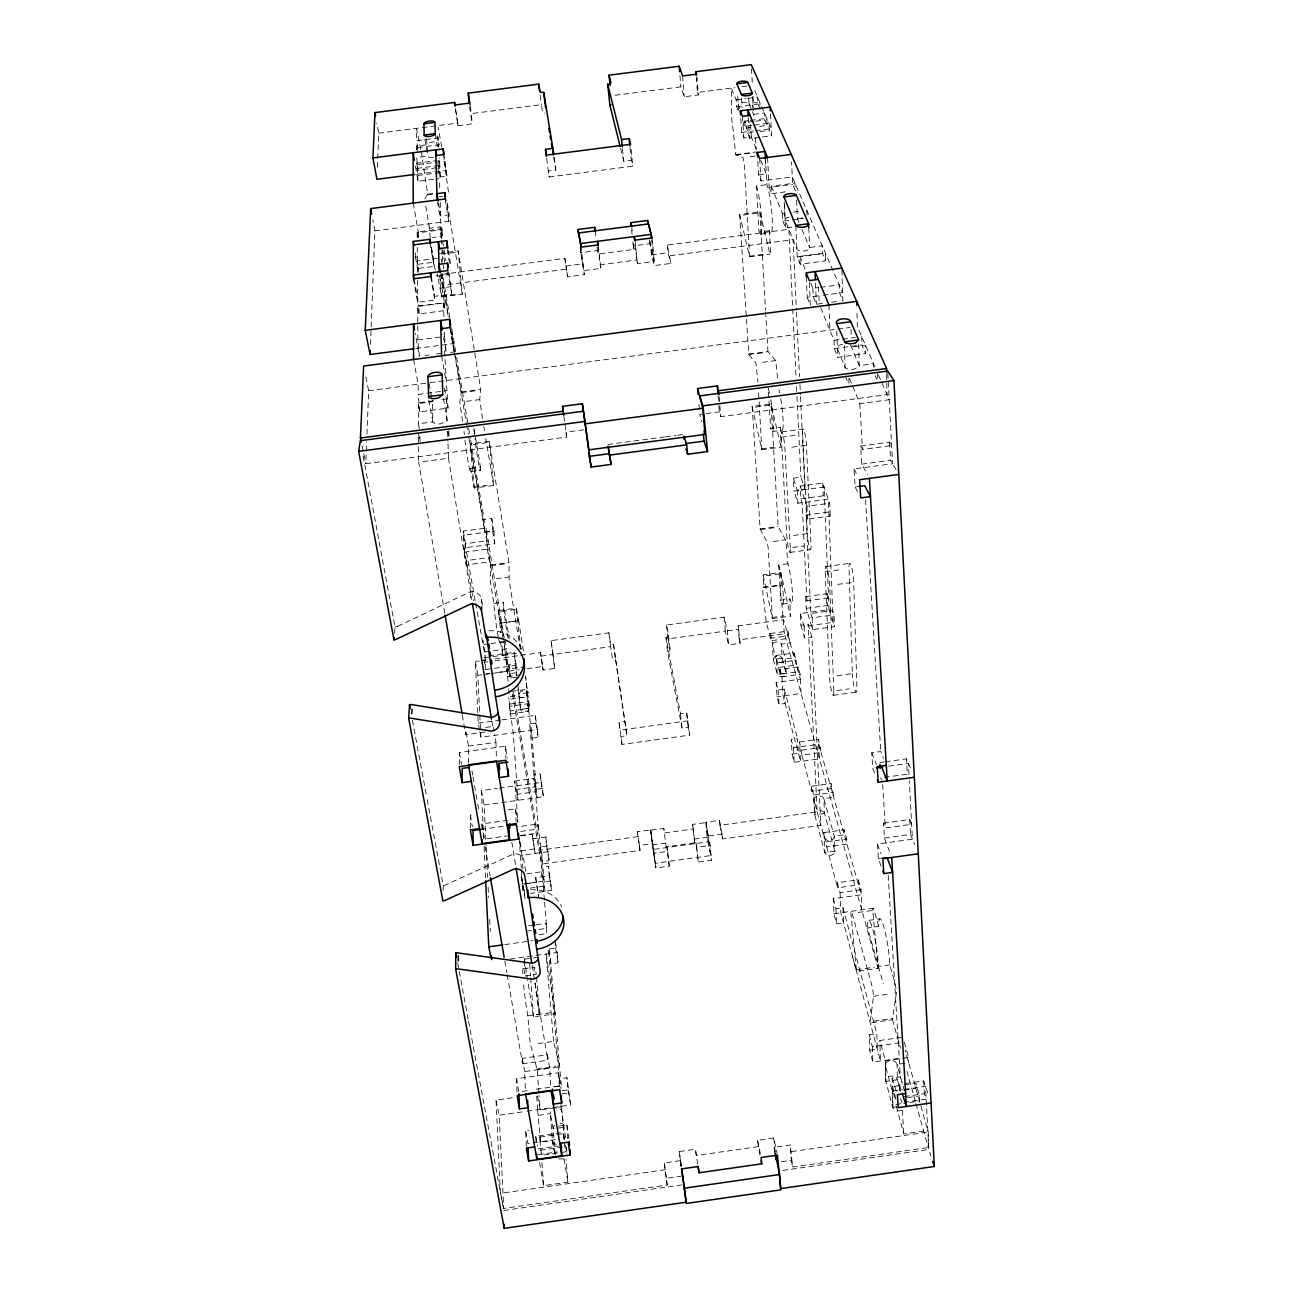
<?xml version="1.0" encoding="UTF-8"?>
<svg xmlns="http://www.w3.org/2000/svg" width="1293" height="1293" viewBox="0 0 1293 1293"><rect width="100%" height="100%" fill="white"/><g stroke="black" fill="none" stroke-linecap="round" stroke-linejoin="round"><path stroke-width="0.75" stroke-dasharray="5 3.75" d="M468.47 763.226L468.486 746.126L465.739 730.173L465.722 734.715L484.972 732.097M439.733 275.264L441.559 296.954L437.341 273.89A25.359 1.39 81.7 0 1 436.404 274.811M498.225 636.835A21.69 1.083 82.3 0 1 493.829 603.395L490.192 580.282L490.79 565.025L470.167 443.774L489.174 441.252L508.941 562.584L509.248 581.042L520.513 650.298M459.257 764.616L459.387 752.526L505.385 746.223L507.325 758.134M443.111 890.602L443.24 885.527L426.787 797.361M563.893 416.249L566.69 437.082L365.806 463.702L366.662 442.012M366.97 434.125L368.667 390.745L365.176 373.645M370.461 344.536L374.905 230.849L372.804 219.745M377.394 167.266L378.72 133.163L376.845 122.916M462.603 421.276L459.758 402.204L461.359 392.005L450.206 326.386M394.51 633.376L395.028 627.024L362.816 454.231M482.515 418.641L479.719 399.569L480.737 389.452L458.175 250.939L437.81 253.573M441.559 296.954L462.344 294.238L458.175 250.939M858.196 912.47L872.727 910.434L877.995 966.679A7.435 0.921 80.8 0 1 878.092 968.344L856.516 971.382A7.435 0.84 80.9 0 0 856.402 969.718L850.923 913.488A7.516 0.873 81 0 1 852.168 913.521L871.773 985.185A7.92 0.937 80.7 0 1 873.486 996.256L870.27 1021.68A7.79 0.905 80.6 0 0 870.237 1022.892L892.493 1019.741A7.79 0.986 80.5 0 1 892.542 1018.528L896.405 993.024A7.92 1.034 80.6 0 0 894.966 983.084L889.762 964.901A27.04 3.507 80.8 0 0 883.83 927A27.04 3.507 80.8 0 0 878.69 926.402L867.619 927.954L883.216 983.569M518.525 620.705L500.811 623.097L518.525 620.705L516.376 608.146L498.532 610.555L500.73 632.681M448.477 192.059L443.628 157.794M516.505 653.304L502.815 655.115L501.797 643.268M424.88 198.637L427.724 194.209L421.453 152.622M780.827 572.492L781.247 585.228L763.064 586.974L763.662 587.604L763.129 574.868L780.827 572.492L790.411 616.195L789.829 598.934A21.609 2.392 82.3 0 0 792.512 593.697A21.609 2.392 82.3 0 0 787.89 563.78L785.918 540.539L778.144 526.461L771 403.933L752.138 406.438L760.122 528.885L767.185 542.317L768.155 547.521L772.39 618.636L763.129 574.868M464.914 439.959A23.274 1.228 82 0 0 468.923 466.159A23.274 1.228 82 0 0 470.668 468.308L474.224 488.011L493.619 485.441L489.174 441.252M474.224 488.011L470.167 443.774M752.138 406.438L761.819 449.754L758.458 390.308M761.819 449.754L781.037 447.2L780.342 427.207A23.161 2.699 82.9 0 0 783.17 423.942A23.161 2.699 82.9 0 0 780.406 396.806M397.694 626.297L470.49 591.677A9.681 8.728 -0.2 0 1 481.481 599.047L482.451 605.011M765.359 157.1L766.911 184.64A25.246 3.071 83.7 0 1 772.131 217.725A25.246 3.071 83.7 0 1 769.464 230.752L770.58 251.181A7.063 0.857 83.6 0 1 769.788 253.525L760.122 212.892A6.918 0.808 83.6 0 0 759.815 211.842L739.628 214.46L749.584 256.838L744.509 167.185A7.338 0.808 83.8 0 0 743.039 157.665L735.733 154.562L733.099 129.413A14.465 1.552 83.9 0 1 731.693 107.885L731.402 88.118L736.153 99.803L736.606 106.753L738.675 111.893L737.511 93.419M901.9 1110.558L896.502 1110.978L892.946 1108.02L885.834 1081.384L885.382 1060.81L879.903 1040.461L902.87 1037.196M563.667 1158.9L557.299 1158.932M697.622 1164.104L695.472 1149.235L679.261 1151.546L681.201 1166.528L680.36 1160.694L664.263 1163.005L667.22 1184.986L503.72 1208.438L499.195 1115.18L525.006 1111.511M526.994 1111.237L570.682 1105.014L566.948 1077.699L559.287 1078.782L560.984 1088.221M869.704 1050.191L877.236 1049.124L876.848 1033.77L869.252 1034.853L869.704 1050.191L872.823 1062.07L899.346 1058.304M554.907 1153.76L552.418 1140.523L540.539 1142.204L537.678 1110.251L561.13 1106.905L560.693 1101.62M885.382 1060.81L908.623 1057.512L908.672 1062.701M538.648 1115.326L550.349 1113.661A5.932 4.719 -14.2 0 1 551.109 1110.946M904.809 1063.25L897.083 1064.349A5.932 4.639 3.9 0 0 890.053 1060.599A5.932 4.639 3.9 0 0 885.495 1065.998L892.655 1092.585L895.176 1095.187M895.564 1099.276L892.978 1091.001L892.17 1078.087L900.332 1076.94L902.078 1082.403M526.299 1146.18L525.685 1130.793L528.982 1130.324M558.657 1126.09L566.9 1124.926L568.985 1137.695L563.118 1138.535M536.062 1141.994L535.787 1136.288L560.322 1132.797M899.766 1090.775L899.362 1084.374L902.061 1083.987M905.262 1083.534L923.655 1080.916L927.711 1092.957M896.615 1106.679L892.736 1107.228L892.348 1086.621L902.158 1085.215M904.13 1084.94L915.913 1083.259L919.485 1095.898L919.517 1101.103L903.742 1103.349M563.36 1133.719L565.38 1151.885L541.46 1155.295L539.553 1137.113L563.36 1133.719L564.362 1139.246M892.978 1091.001L902.53 1089.627M904.357 1089.369L925.481 1086.362L928.827 1149.461L931.025 1156.233M555.295 1139.65L527.916 1143.562L525.685 1130.793M904.195 1090.128L915.945 1088.464L915.913 1083.259M904.179 1096.577L924.333 1093.7L926.16 1099.179L905.924 1102.072M537.969 1148.927L558.334 1146.018M907.621 1097.579L919.485 1095.898M540.474 1150.204L562.455 1147.069M538.244 1154.665L557.202 1151.95M895.839 1104.481L901.754 1103.624M759.961 1155.166L757.569 1140.361L773.747 1138.034L777.028 1153.227M758.231 1146.616L696.264 1155.489L695.472 1149.235M774.62 1153.017L774.168 1147.263L790.233 1144.968L792.674 1166.981L928.277 1147.521L928.261 1132.038L905.084 1050.013M539.585 1162.439L543.593 1185.633L567.902 1182.141L566.011 1159.352M896.34 1106.323L903.759 1133.945L927.824 1130.502M665.168 1169.729L500.407 1193.342L496.011 1100.133L516.004 1097.288M791.591 1151.61L928.261 1132.038M667.22 1184.986L666.299 1178.262L682.284 1175.967M781.344 1161.76L791.316 1160.338L790.233 1144.968M503.817 1210.474L683.544 1184.663M782.766 1170.424L928.827 1149.461M538.939 1093.636L537.258 1070.038L530.227 1043.645L527.819 1015.845L539.278 1014.229L536.45 976.393M889.762 964.901L878.432 966.485A27.04 3.346 80.8 0 0 872.533 928.584A27.04 3.346 80.8 0 0 867.619 927.954M536.821 1014.714L554.988 1012.144L555.263 1013.793L533.476 1016.864L524.004 957.111L523.988 959.454M856.402 969.718L874.407 967.18M538.13 1043.613L553.566 1041.431L559.724 1066.854L537.258 1070.038M873.486 996.256L888.776 994.091M547.472 1054.781L547.796 1060.276L522.55 1063.832L522.34 1058.32L547.472 1054.781L549.654 1068.034L550.883 1088.528M536.999 1068.858L555.748 1066.208M873.971 1021.163L892.542 1018.528M525.314 1088.35L524.619 1071.574L549.654 1068.034M517.006 1091.89L516.553 1078.734L558.431 1072.786L560.58 1085.975L552.24 1087.171M536.207 1089.207L559.4 1085.926L560.305 1091.001M527.205 1090.71L518.865 1091.89L516.553 1078.734M562.019 1090.759L568.015 1089.918L566.948 1077.699M869.252 1034.853L872.387 1046.716L901.027 1042.643M562.002 1093.878L569.599 1092.795M706.204 822.17L710.746 855.578L655.228 863.288L653.062 849.469L708.095 841.84L706.204 822.17L719.506 820.328L722.739 838.963L820.829 825.354L811.907 637.013L808.06 624.196L800.9 625.165L800.302 613.545L829.039 609.649L824.11 487.041L793.999 491.081L793.336 478.184L800.9 477.165L804.909 489.239L797.264 490.257L793.336 478.184M550.866 880.953L544.159 881.891L541.67 867.215L548.41 866.294L551.707 890.441L530.243 893.431M669.273 866.1L667.592 851.344L654.129 853.218L650.524 830.235L663.794 828.409L664.537 832.934L693.339 828.958L694.858 843.666L692.515 824.433L705.752 822.607L710.18 845.444L711.586 860.217L698.236 862.075L695.876 842.68L666.816 846.705L669.273 866.1L655.907 867.959L650.524 830.235M695.876 842.68L696.733 847.303L710.18 845.444M883.539 823.188L909.722 819.552L911.646 824.288L885.333 827.94L883.539 823.188L884.428 838.042L889.875 852.556M526.768 873.826L541.622 871.757L544.967 891.378L541.702 852.54L537.662 824.061L517.863 826.793M823.883 832.595L844.119 829.799L846.753 839.076L846.931 844.103L826.631 846.915L823.883 832.595L824.805 852.491A5.107 3.556 -1 0 0 830.769 855.271A5.107 3.556 -1 0 0 834.842 851.085L824.53 813.378L823.867 798.621A5.01 3.362 -1.6 0 0 818.033 796.003A5.01 3.362 -1.6 0 0 814.008 799.979L824.126 837.605A5.14 3.54 -1.1 0 0 830.122 840.385A5.14 3.54 -1.1 0 0 834.211 836.199L844.313 834.809L844.119 829.799M535.674 877.64L538.599 897.116L535.674 877.64L549.25 875.749L548.41 866.294M527.479 883.41L521.871 884.186L521.208 874.585L524.732 894.206M529.338 883.151L542.413 881.341L541.622 871.757M826.405 841.905L846.753 839.076M524.457 890.311L525.071 899.007L522.42 884.315L536.045 882.424M884.428 838.042L910.514 834.421L914.604 844.636M530.211 888.097L543.254 886.287L542.413 881.341M881.083 866.165L878.416 858.827L877.494 844.054L912.422 839.189L909.335 780.73M834.842 851.085L824.805 852.491L814.752 814.735L813.766 795.017L811.406 786.273L831.027 783.558L833.71 797.248L823.867 798.621L834.227 836.199L834.939 851.731M878.416 858.827L880.598 858.52M528.659 925.804L534.397 924.996M536.32 924.737L545.905 923.396L546.761 928.374L539.116 929.441M858.293 879.822L858.455 884.881L837.605 887.79L837.395 882.731L858.293 879.822L861.106 889.729L861.72 909.868M527.641 931.041L531.471 930.507M539.036 934.694L546.745 933.611L545.905 923.396M837.395 882.731L840.078 892.655L861.106 889.729M504.755 944.601L532.926 940.658M833.29 898.7L835.941 908.769L842.988 907.783L843.569 922.863L836.587 923.849L833.937 913.763L833.29 898.7L861.251 894.788L818.744 744.251L793.401 747.742L791.251 739.58L797.555 738.723L798.347 753.237L792.092 754.11L791.251 739.58M559.287 1078.782L548.474 948.965L555.57 947.979L554.891 940.205M510.089 959.067L557.186 952.472L555.085 940.108M833.937 913.763L873.066 908.268M524.57 959.164L539.246 957.111M557.186 952.472L558.107 962.849L551.06 963.835L548.474 948.965M868.799 920.374L879.983 918.806M525.12 975.973L536.288 974.405A27.169 1.438 82.9 0 0 534.316 974.179M782.701 604.106L791.688 602.877M520.756 655.325L540.506 652.658L543.012 670.065L554.632 668.481L551.077 640.633L608.874 632.81L610.409 643.171A2.942 1.762 -7.2 0 0 613.577 644.528L626.96 735.685L620.834 736.525L621.981 744.412L689.638 735.135L686.696 713.025L680.538 713.865L665.976 637.417A2.942 1.762 -6 0 0 668.546 635.299L666.558 625.004L724.161 617.197L727.409 630.871L728.541 644.868L740.097 643.3L738.19 625.86L783.574 619.703L800.367 679.181L776.156 682.478L777.045 696.749L779.033 704.297L785.077 703.473L784.237 689.169L778.144 689.993L776.156 682.478M665.976 637.417L667.447 651.365L682.009 728.153L688.118 727.312L689.638 735.135M542.688 788.407L536.385 789.263L533.977 774.911L540.329 774.038L543.432 796.811L484.148 804.973L486.103 845.137M514.662 781.101L533.864 778.467L537.08 797.684L531.423 730.319L527.673 703.796L509.442 706.285L513.224 732.808L518.04 800.302L514.662 781.101L518.04 821.863M799.478 741.972L818.517 739.37L821.071 752.478L801.951 755.112L799.478 741.972L800.529 761.432L783.073 695.925L781.926 676.853L779.921 669.435L798.007 666.962L800.108 674.38L801.127 693.468L777.045 696.749M483.695 838.818L481.416 790.605L497.32 788.423M499.308 788.148L541.072 782.41L540.329 774.038M515.26 789.587L534.575 786.936L533.864 778.467M801.692 750.215L820.845 747.58M516.117 794.435L535.383 791.785L534.575 786.936M792.092 754.11L794.241 762.288L819.423 758.829L818.517 739.37M874.537 772.923L872.743 768.317L871.773 752.785L880.743 751.54L883.507 758.393M470.377 828.037L470.361 815.172L473.981 814.671M508.343 809.935L515.584 808.949L517.766 822.38M879.854 762.514L884.299 761.9M885.398 761.755L906.49 758.846L911.694 771.064M888.598 766.135L908.429 763.387L909.238 778.79M481.966 828.765L481.901 823.9L508.796 820.198M480.883 829.427L504.367 826.179M884.46 777.368L907.314 774.216L906.49 758.846M520.707 831.399L538.486 828.942L535.383 791.785M801.951 755.112L811.665 791.219L831.237 788.52L831.027 783.558M509.442 835.617L484.519 839.06L481.901 823.9M520.481 835.537L538.405 833.064M813.766 795.017L833.5 792.286M520.934 835.908L532.247 834.341L535.124 853.445L532.247 834.341M532.603 838.866L545.856 837.04L549.089 860.766L542.462 861.688L539.989 847.077L546.648 846.155L545.856 837.04M512.448 693.905L541.411 864.096L640.019 850.422L637.368 831.69L650.702 829.847L655.907 867.959M522.922 868.896L521.629 850.713L534.752 848.903M637.982 836.619L540.248 850.148L513.483 692.401M719.506 820.328L719.959 825.273L817.192 811.81L808.06 624.196M548.28 851.618L521.952 855.271L519.527 841.646M640.019 850.422L639.405 845.477L652.852 843.602M708.855 835.844L722.286 833.985M652.302 844.911L665.475 843.084L666.234 847.642L663.794 828.409M694.018 839.141L707.174 837.314L711.586 860.217M787.89 563.78L778.677 565.025L780.746 600.162L789.829 598.934M805.652 596.639L827.229 593.729L828.571 597.899L806.929 600.825L805.652 596.639L806.218 608.356L812.65 629.643L834.486 626.685L834.033 614.854L832.644 610.571L810.792 613.529L806.121 515.05L828.829 512.012L830.251 516.117L807.462 519.172L806.121 515.05M488.996 643.849L483.032 644.657L482.806 640.31L484.859 651.882L485.958 671.972M490.968 643.575L504.884 641.7M484.859 651.882L506.549 648.941L504.9 639.292M806.218 608.356L827.698 605.447L834.486 626.685M488.964 655.713L514.97 652.302M771.905 617.488L783.914 615.872M772.39 618.636L790.411 616.195M483.744 657.846L491.098 656.86M492.924 656.602L505.805 654.872L503.43 640.956M479.558 730.173L478.248 723.126L475.339 661.483L479.283 660.949M481.255 660.675L487.186 659.883M495.09 658.816L519.608 655.486M483.97 662.307L487.671 661.806M495.041 660.82L506.113 659.317L505.805 654.872M810.792 613.529L812.101 617.828L834.033 614.854M540.846 656.165L552.531 654.581M554.632 668.481L553.162 654.468L610.635 646.662L612.187 657.086A2.925 1.762 -7.3 0 0 615.339 658.444L626.96 735.685M666.558 625.004L668.012 638.887L725.292 631.129L728.541 644.868M727.409 630.871L739.03 629.303M517.038 677.079L509.749 678.065L508.796 664.796L516.004 663.81L514.097 652.318L516.715 675.156L516.004 663.81M485.829 669.499L515.099 665.523M800.302 613.545L804.101 626.313L833.112 622.386L828.328 499.146L797.91 503.219L793.999 491.081M508.165 681.233L506.856 669.241L524.602 666.832M770.24 633.489L787.857 631.097L790.12 642.912L781.279 644.108A4.477 2.715 -3.3 0 0 776.123 642.023A4.477 2.715 -3.3 0 0 772.438 645.272L776.446 660.19A4.542 2.78 -3.2 0 0 781.651 662.307A4.542 2.78 -3.2 0 0 785.384 658.977L794.322 657.798L794.047 652.997L776.156 655.422L777.319 674.38A4.509 2.78 -3.1 0 0 782.507 676.498A4.509 2.78 -3.1 0 0 786.209 673.168L785.384 658.977L781.279 644.059L782.12 658.185L786.209 673.168L777.319 674.38L773.327 659.382L772.131 640.536L770.24 633.489L770.531 638.225L788.132 635.833L787.857 631.097M486.071 673.976L489.74 673.475M497.078 672.473L508.101 670.986L506.549 648.941M501.797 719.91L535.189 715.352L537.484 729.494L480.867 737.22L477.86 675.318L489.643 673.718M491.615 673.459L519.107 669.726M526.962 668.659L542.672 666.525L540.506 652.658M738.19 625.86L739.257 639.841L784.382 633.715L878.092 968.344M506.856 669.241L507.648 673.912L520.562 672.166M507.357 676.498L520.368 674.72M772.131 640.536L789.845 638.128M800.9 625.165L804.682 637.999L811.907 637.013M511.446 691.448L526.477 689.395L529.548 708.144A4.525 2.812 -9.7 0 1 525.314 711.57A4.525 2.812 -9.7 0 1 520.594 709.372L517.653 687.65M527.091 696.879L528.449 708.548L510.25 711.021L508.957 699.351L527.091 696.879L526.477 689.395M778.111 662.695L796.116 660.254L796.375 665.022L778.402 667.479L776.156 655.422M509.765 704.071L527.867 701.598M778.402 667.479L780.212 674.219L798.266 671.762L798.007 666.962M509.975 713.946L528.304 711.441M781.926 676.853L800.108 674.38M478.248 723.126L499.841 720.169M837.137 675.722L852.362 673.637L849.016 568.564A12.122 1.746 82.3 0 1 851.069 565.477A12.122 1.746 82.3 0 1 853.736 582.222L856.92 687.811A11.653 1.6 81.8 0 1 854.915 689.783A11.653 1.6 81.8 0 1 852.362 673.637M485.683 727.442L493.344 726.391L494.007 730.4M533.977 774.911L529.726 723.918L535.868 723.078L535.189 715.352M833.84 690.963L829.67 585.47A12.122 1.6 82.3 0 0 827.035 568.71A12.122 1.6 82.3 0 0 825.209 571.781L829.508 676.756A11.653 1.455 81.9 0 0 832.029 692.919A11.653 1.455 81.9 0 0 833.84 690.963L849.226 688.862M621.981 744.412L619.008 722.27L625.165 721.429M833.452 695.295L856.435 692.143M468.486 746.126L495.979 742.36L494.669 734.392M537.484 729.494L538.163 737.252L532.069 738.077L529.726 723.918M688.215 720.815L620.155 730.125L619.008 722.27M523.099 968.796L534.332 967.277M466.498 564.912L466.304 560.612L489.239 557.542L489.497 561.825L466.498 564.912L464.219 552.208L463.314 531.1L486.055 528.061L504.205 637.74M806.929 600.825L802.161 502.848L800.852 498.823L800.222 486.071L822.736 483.065L829.75 503.236L830.251 516.117M484.891 532.005L492.601 530.987L491.776 518.428L484.148 519.463L484.891 532.005L468.632 436.484M491.776 518.428L493.91 531.197L463.492 535.254L475.274 601.213M887.806 373.047L892.59 463.783L853.978 468.939L855.109 486.96L859.926 486.33M465.755 547.876L465.561 543.69L488.188 540.668M800.852 498.823L823.253 495.833L824.627 499.841M493.91 531.197L494.75 543.803L464.025 547.925L473.529 600.873M464.219 552.208L487.332 549.105L486.055 528.061M800.222 486.071L806.864 506.306L829.75 503.236M490.79 565.025L508.941 562.584M760.122 528.885L778.144 526.461M490.823 565.784L505.951 563.748M760.381 529.613L775.396 527.592M793.66 535.447L807.349 533.605L802.662 434.367A10.861 1.39 82.9 0 1 804.117 430.488A10.861 1.39 82.9 0 1 806.428 445.261L811.018 545.032A10.441 1.293 82.5 0 1 809.596 547.925A10.441 1.293 82.5 0 1 807.349 533.605M496.35 578.714L508.812 577.034M773.359 541.476L785.724 539.827M790.298 547.812L784.916 448.121A10.861 1.261 82.8 0 0 782.621 433.349A10.861 1.261 82.8 0 0 781.344 437.196L786.823 536.369A10.441 1.18 82.4 0 0 789.037 550.689A10.441 1.18 82.4 0 0 790.298 547.812L804.117 545.953M789.894 552.418L810.517 549.638M493.829 603.395L503.122 602.15L508.957 636.916A21.69 0.97 82.3 0 1 509.07 638.79M825.871 566.576L849.824 563.344M501.603 611.347L516.489 609.342L516.376 608.146M766.345 575.644L781.117 573.656M825.209 571.781L841.08 569.631M763.662 587.604L781.247 585.228M837.686 584.388L853.736 582.222M499.761 642.379L507.082 641.393M437.147 276.249L447.572 274.859M432.896 400.394A7.144 3.443 -9.3 0 0 432.428 401.735L418.269 403.594L419.805 411.837L448.024 408.103L444.372 349.078M820.796 307.799L834.001 340.269L834.292 348.577L837.816 357.304L865.696 353.619L865.502 345.263L851.521 347.106M419.336 428.807L418.399 423.813L432.816 421.906L435.014 423.797L440.105 423.975L446.731 421.227L446.586 399.86A7.144 3.443 -9.3 0 0 444.436 397.694M473.432 444.501L489.271 442.4M583.66 429.793L566.011 432.121L566.69 437.082M886.675 374.55L886.998 394.656L720.686 416.685L719.328 411.82L699.804 414.406L701.695 421.696M755.581 407.133L771.307 405.048L781.037 447.2M849.533 378.429L859.78 403.642L889.212 399.731L878.189 374.404M444.727 613.141L418.657 462.183L448.461 458.223L447.976 442.998M607.904 444.469L664.586 436.953M665.572 436.824L675.916 435.45M677.5 435.24L683.464 434.448M470.668 468.308L480.463 467.015L473.804 427.353A23.274 1.099 82.1 0 0 474.515 435.337M769.529 393.185A23.177 2.586 82.9 0 0 768.268 388.433L770.628 428.5L780.342 427.207M470.442 471.638L480.398 470.329M772.228 431.571L782.233 430.23M781.732 431.862L803.147 429.017M781.344 437.196L795.567 435.305M474.289 487.041L487.186 485.328M761.318 448.865L774.119 447.152M792.092 447.168L806.428 445.261M860.653 446.004L889.616 442.158L891.637 445.568L862.544 449.447L860.653 446.004L861.752 464.139L867.458 474.757M861.752 464.139L890.57 460.292L896.275 470.151M449.916 317.755L442.545 274.261L564.831 258.374L567.546 276.88L584.323 274.682L581.155 247.108M650.169 241.338L651.478 254.899L654.177 265.598L670.922 263.416L667.333 245.056L788.843 229.281L796.1 378.413M413.388 278.803L417.623 302.336L434.771 300.105L434.674 296.307L451.742 294.077L449.156 272.968M789.15 217.095A6.239 2.618 -4 0 0 785.158 220.214L796.924 249.145A6.449 2.78 -3.8 0 0 804.375 251.004A6.449 2.78 -3.8 0 0 809.596 247.496L822.251 245.848L822.542 253.687L825.661 260.911L800.222 264.225L797.28 256.968L795.825 225.402M441.608 296.259L455.443 294.465M749.229 256.208L762.935 254.414M749.584 256.838L770.159 254.155M417.655 306.166L443.451 302.804L444.792 310.579L419.061 313.94L417.655 306.166L417.865 339.962L419.385 356.221L415.231 333.497M800.222 264.225L799.866 256.37L825.37 253.04L825.661 260.911M419.061 313.94L418.997 306.263L444.533 302.934L439.862 275.619M797.28 256.968L822.542 253.687M417.865 339.962L444.533 336.471L444.356 330.523M810.695 282.973L812.861 288.307L818.501 287.563M820.392 287.321L839.222 284.848L839.48 292.897L842.858 300.736L841.921 269.995M415.91 348.512L453.762 343.55L450.643 325.206M806.299 276.88L807.171 297.293L820.958 295.483M822.93 295.224L842.616 292.654L792.27 176.947L760.947 180.988L758.522 174.878L757.439 156.227M425.122 355.478L428.953 354.977M436.614 353.975L444.275 352.957M812.861 288.307L813.184 296.339L816.368 304.211L823.932 303.225M831.512 302.223L837.185 301.479M450.497 352.407L454.102 351.922L453.762 343.55M368.667 390.745L428.743 382.841M430.068 382.663L849.857 327.501M419.805 411.837L418.221 394.413L446.279 390.728M834.001 340.269L839.787 339.509M842.486 339.154L855.19 337.473M461.359 392.005L480.737 389.452M739.628 214.46L748.744 354.185L767.961 351.648L775.735 360.569L777.691 379.35M461.359 392.668L477.521 390.534M748.744 354.185L765.036 352.698M419.74 402.608L434.125 400.717M441.899 399.699L447.717 398.923M834.292 348.577L861.946 344.94L865.696 353.619M466.417 401.331L479.719 399.569M762.547 362.315L775.735 360.569M439.41 177.125L446.925 176.155L444.436 156.469M740.776 118.487L741.665 132.468L743.863 138.012L751.314 137.058L756.55 149.94M415.409 166.054L418.027 181.246L438.537 178.612M748.485 120.653L744.833 121.122L749.487 138.658L771.646 135.813L770.418 112.798M554.212 157.407L555.812 170.078L548.248 171.048L549.169 176.947L632.827 166.183L631.016 147.952M620.592 148.356L623.792 161.334L631.34 160.364L632.827 166.183M427.724 194.209L434.642 193.32M735.733 154.562L756.324 151.928M427.692 194.726L435.385 193.74M736.008 155.047L753.173 152.833M439.184 196.795L442.772 196.326M750.118 156.76L755.435 156.065M438.505 202.936L440.654 215.883L448.509 214.88L445.471 196.391M758.522 174.878L766.296 173.876L760.3 159.136M374.905 230.849L448.768 221.313L448.509 214.88M430.294 237.896A25.359 1.39 81.7 0 1 429.502 228.247L440.17 226.857L442.174 238.769M769.464 230.752L759.056 232.093L756.357 186.014L766.911 184.64M417.219 237.734L417.186 231.948L441.075 228.861L442.319 236.247L432.379 237.54M785.465 191.865L771.711 193.643L771.307 186.176L794.953 183.121L795.308 190.604L792.625 184.382L791.575 161.948M418.463 237.686L418.431 232.74L442.093 229.685L437.47 201.999M767.557 157.455L769.19 187.42L792.625 184.382M441.285 254.22L458.255 252.022M743.297 215.074L760.122 212.892M418.738 271.95L417.364 260.863L440.105 257.905M771.307 186.176L782.427 213.539L786.176 213.038M793.692 212.068L799.316 211.341M417.445 272.37L417.38 264.386L433.882 262.237L430.585 243.116M802.694 217.935L797.425 218.614A6.239 2.618 -4 0 0 794.888 217.079M418.706 268.411L435.725 266.196M782.427 213.539L782.815 221.151L790.298 220.182M792.173 219.939L803.389 218.485M580.315 248.822L580.783 252.685L597.366 250.535L598.045 254.058L634.071 249.387L633.263 241.613M632.843 242.001L633.247 245.88L649.797 243.731L654.274 261.461L637.417 263.643L634.572 240.482M782.815 221.151L785.53 227.875L793.062 226.905M565.801 266.035L582.4 263.885L584.323 274.682M651.478 254.899L668.028 252.749L670.922 263.416M567.546 276.88L566.56 269.154L442.885 285.236L448.315 317.076M598.142 247.189L600.146 264.774L636.576 260.038M670.21 255.675L793.078 239.69L796.407 310.126M440.654 274.068L442.966 287.709L451.435 286.593M598.174 244.91L600.857 268.411L583.983 270.609L580.783 252.685M455.265 108.467L457.948 125.663L472.139 123.853L471.379 113.59L541.347 104.668L542.575 112.232A3.556 1.293 -6.9 0 0 545 113.138M615.161 95.246L680.878 86.857L684.272 96.749L698.365 94.955L697.056 77.628M378.72 133.163L457.803 123.061L455.427 107.82M696.297 77.095L697.46 92.45L734.909 87.682M741.923 86.776L747.192 86.114M417.784 148.905L416.605 140.678L438.149 137.931L438.052 134.811M736.153 99.803L746.045 98.543M747.629 98.349L757.52 97.072L757.908 104.022L760.122 109.145M416.637 149.843L416.621 146.028L427.466 144.638A5.479 2.02 -8.2 0 1 432.848 141.971A5.479 2.02 -8.2 0 1 438.327 143.313L438.456 147.127M748.679 98.252L748.986 103.488L759.734 102.115L759.928 105.622M417.768 147.564L439.281 144.816L438.149 137.931M736.606 106.753L757.908 104.022M433.252 157.552A5.544 2.085 -8.3 0 1 427.708 156.162L416.685 157.504L417.946 170.207L440.024 167.363L439.232 157.988M418.027 181.246L416.734 163.193L437.034 160.591M750.312 120.411L766.749 118.309L767.137 125.389L758.021 126.552M417.898 164.55L439.846 161.738M753.964 121.445L743.103 122.835L745.269 128.201L750.732 127.49M755.775 121.203L764.826 120.055L767.137 125.389M416.766 168.413L439.038 165.552L438.877 160.348L440.024 167.363M746.837 126.067L752.348 125.356M754.191 125.114L768.899 123.239L769.27 130.334L771.646 135.813M416.799 174.183L432.735 172.131M434.739 171.872L446.699 170.337M741.665 132.468L753.496 130.949M755.468 130.69L771.258 128.67L753.237 87.229M417.978 175.444L440.202 172.599L439.038 165.552M747.273 133.163L752.768 132.452M760.106 131.514L769.27 130.334M760.704 234.195L770.87 232.885M556.54 1144.386L553.646 1143.271L552.467 1141.105L550.349 1113.661L553.178 1128.773L555.311 1156.249L552.467 1141.105M462.264 294.206L446.748 199.865M749.003 354.799L755.936 363.171L757.957 382.259M853.978 468.939L857.712 476.066M855.109 486.96L858.827 494.233M493.619 485.441L485.78 438.553M874.973 367.034L857.356 326.515L856.952 311.08M875.199 375.616L876.88 379.512M500.811 623.097L498.532 610.555M500.973 622.369L503.543 637.514M748.986 103.488L753.56 114.398A5.528 2.053 -4.8 0 1 753.48 115.174M798.945 222.234L797.425 218.614L796.456 197.312M801.983 229.443L809.596 247.496M739.709 108.547L738.238 104.927A5.447 2.004 -4.8 0 1 742.812 102.309A5.447 2.004 -4.8 0 1 748.986 103.553M799.866 256.37L805.636 270.56M769.19 187.42L771.711 193.643M845.347 375.94L848.305 383.294M807.171 297.293L810.339 305.245L809.289 280.597M871.773 752.785L876.298 764.26M880.792 777.885L881.697 780.18M877.494 844.054L881.066 853.784M697.46 92.45L698.365 94.955M518.638 619.977L523.988 654.888M502.815 655.115L500.423 641.813M899.362 1084.374L902.853 1095.349M900.575 1098.517L901.884 1102.638M892.17 1078.087L896.502 1091.874M771 403.933L771.307 405.048M878.69 926.402L874.1 910.45A7.516 0.954 80.9 0 0 872.727 910.434M794.047 652.997L796.116 660.254M904.292 1042.239L908.623 1057.512M892.493 1019.741L900.429 1048.106M906.878 1071.121L915.444 1101.684M915.977 1103.592L928.277 1147.521M904.405 1090.904L897.083 1064.349L897.342 1079.752L900.461 1091.147M892.348 1086.621L895.273 1097.466M770.531 638.225L766.199 622.062L764.066 602.279A11.831 1.131 82.3 0 1 763.064 586.974M784.237 689.169L797.555 738.723M826.631 846.915L837.605 887.79M842.988 907.783L876.848 1033.77M420.823 149.584L416.524 128.346L416.605 140.678M852.313 955.656L856.516 971.382M739.257 639.841L740.097 643.3M441.77 146.917L438.052 127.425M633.247 245.88L634.071 249.387M501.231 1197.108L503.72 1208.438M496.011 1100.133L499.195 1115.18M362.072 445.923L363.317 451.855M363.737 453.827L365.806 463.702M757.569 1140.361L760.478 1154.617M791.316 1160.338L792.674 1166.981M719.959 825.273L722.739 838.963M774.168 1147.263L775.315 1153.114M600.146 264.774L600.857 268.411M539.553 1137.113L540.539 1142.204M668.012 638.887L670 649.231A2.925 1.762 -6 0 1 667.447 651.365M537.5 1095.979L540.054 1109.378L539.068 1095.43M481.416 790.605L484.148 804.973M418.463 433.494L420.047 441.867L419.999 436.032M479.881 731.935L480.867 737.22M412.435 720.314L426.431 795.454M457.641 962.784L468.163 1019.256M468.535 1021.195L503.446 1208.502M692.515 824.433L693.339 828.958M413.566 359.502L418.156 384.231L418.221 394.413M428.823 400.006L432.816 421.906L432.428 401.735M475.339 661.483L477.86 675.318M561.13 1106.905L565.833 1139.553M429.147 383.568L431.83 398.406M565.38 1145.097L567.045 1153.97M484.067 659.689L485.473 667.544M414.083 278.965L418.997 306.263M522.178 885.834L523.051 893.156M447.814 431.232L448.736 436.355M415.344 252.911L417.38 264.386M520.012 841.63L521.629 850.713M415.36 256.402L418.075 271.692M463.314 531.1L465.561 543.69M475.63 603.184L485.101 656.246M413.227 203.098L418.431 232.74M417.186 231.948L418.479 239.334M444.55 388.32L448.024 408.103M568.015 1089.918L570.682 1105.014M443.451 398.664L448.008 424.379M431.28 276.734L434.674 296.307M430.666 276.557L434.771 300.105M441.624 355.817L445.956 380.578M459.387 752.526L461.472 764.422M470.361 815.172L472.381 826.68M416.734 163.193L417.946 170.207M430.003 242.777L433.963 265.776L433.882 262.237M509.442 706.285L510.25 711.021M444.533 336.471L446.182 352.714L442.901 333.756M549.493 949.498L561.534 1088.447M522.34 1058.32L524.619 1071.574M535.787 1136.288L537.419 1145.776M462.344 715.158L465.722 734.715M471.993 771.032L472.672 774.927M473.012 776.883L475.711 792.48M476.034 794.435L477.392 802.226M477.731 804.181L479.073 811.972M484.923 845.961L490.079 875.765M504.836 961.249L506.84 972.837M507.179 974.777L522.55 1063.832M450.336 329.02L454.069 350.904M454.409 352.892L466.256 422.552M466.595 424.54L468.292 434.496M489.239 557.542L503.09 638.968M449.948 327.549L454.102 351.922M555.57 947.979L558.107 962.849M487.332 549.105L489.497 561.825M506.113 659.317L508.101 670.986M416.621 146.028L417.817 152.994M429.502 228.247L425.445 204.084M442.642 261.445L441.446 240.385M537.662 824.061L538.486 828.942M441.252 258.907L441.899 262.738M451.936 329.618L456.3 355.333M456.623 357.304L468.373 426.512M468.712 428.5L470.377 438.375M470.717 440.363L484.148 519.463M508.796 664.796L511.478 680.571M441.188 273.34L448.574 316.85M553.566 1041.431L546.082 954.024L554.988 1012.144M492.601 530.987L494.75 543.803M426.496 138.771L427.627 152.332M517.943 685.258L520.61 709.372L529.548 708.144L525.508 675.932M447.798 270.593L451.742 294.077M549.25 875.749L551.707 890.441M442.756 242.244L443.402 246.058M444.032 249.872L445.843 260.604M424.799 138.868L427.692 156.097M553.63 156.954L555.812 170.078M666.816 846.705L667.592 851.344M437.939 168.171L438.828 173.537M448.267 250.212L450.497 263.627M447.265 249.565L449.511 263.061M546.648 846.155L549.089 860.766M437.082 135.7L438.812 146.238M483.824 426.609L484.487 430.585M435.224 133.615L437.373 146.739M445.099 198.993L448.768 221.313M541.072 782.41L543.432 796.811M527.673 703.796L528.449 708.548M437.891 163.177L440.396 178.369L440.202 172.599M448.461 458.223L471.751 599.451M491.841 721.138L492.811 727.022M511.818 842.244L515.762 866.1M532.134 965.338L547.796 1060.276M564.071 1158.948L567.902 1182.141M443.434 154.627L446.925 176.155M535.868 723.078L538.163 737.252M525.701 871.32L523.891 860.168A9.003 7.58 -4.3 0 0 513.741 853.897L445.713 884.865A9.003 7.564 -1.5 0 1 443.24 885.543M564.831 258.374L566.56 269.154M469.537 106.64L472.139 123.853M470.216 105.864L471.379 113.59M551.077 640.633L553.162 654.468M637.368 831.69L639.405 845.477M679.261 1151.546L681.54 1166.916M664.263 1163.005L666.299 1178.262M540.135 95.165L541.347 104.668M608.874 632.81L610.635 646.662M546.616 158.376L549.169 176.947M504.076 642.265L507.648 673.912M613.577 644.528L615.339 658.444M680.36 1160.694L681.088 1166.431M580.541 248.418L582.4 263.885M650.702 829.847L653.062 849.469M595.378 230.784L596.025 238.93M596.913 246.672L598.045 254.058M516.489 609.342L521.014 651.494M668.546 635.299L670 649.231M631.679 226.081L632.471 233.855M631.663 230.396L632.051 234.259M622.499 148.63L623.792 161.334M680.538 713.865L682.009 728.153M635.025 240.126L637.417 263.643M696.733 847.303L698.236 862.075M773.747 1138.034L775.25 1153.065M630.063 147.661L631.34 160.364M686.696 713.025L688.118 727.312M652.028 237.912L654.274 261.461M651.737 240.223L654.177 265.598M649.409 239.852L649.797 243.731M705.752 822.607L707.174 837.314M542.672 666.525L543.012 670.065M667.333 245.056L668.028 252.749M698.963 404.45L699.465 410.431M566.479 1147.182L567.094 1154.568M539.989 847.077L541.67 867.215M543.254 886.287L544.434 900.316M544.595 902.32L546.761 928.374M564.346 1139.424L562.051 1111.996A5.932 4.719 -14.2 0 0 555.828 1108.117M682.591 75.948L684.272 96.749M679.94 75.43L680.878 86.857M724.161 617.197L725.292 631.129M718.1 395.868L718.714 403.852M718.876 405.84L719.328 411.82M719.15 396.709L720.686 416.685M529.71 964.206L530.55 975.908M530.696 977.864L533.476 1016.864M566.9 1124.926L567.966 1140.232M508.699 688.91L509.248 696.604L518.251 695.375A4.542 2.796 -9.7 0 0 522.97 697.525A4.542 2.796 -9.7 0 0 527.253 694.115L525.976 678.76A4.493 2.731 -9.6 0 0 525.572 677.791M519.188 838.171L521.305 868.266M521.435 870.27L522.42 884.315M541.993 1162.795L543.593 1185.633M508.828 697.46L508.957 699.351M536.692 1096.173L537.678 1110.251M524.118 961.281L524.99 974.13M558.431 1072.786L559.433 1087.769M741.568 98.268L742.166 107.707M742.505 116.289L743.863 138.012M778.144 689.993L779.033 704.297M779.921 669.435L780.212 674.219M744.833 121.122L745.269 128.201M859.78 403.642L862.544 449.447M865.567 499.68L880.743 751.54M882.715 784.398L885.333 827.94M888.194 875.458L900.332 1076.94M902.352 1110.509L903.759 1133.945M750.554 124.403L751.314 137.058M748.227 117.566L749.487 138.658M759.654 158.473L760.947 180.988M793.401 747.742L794.241 762.288M751.475 68.626L752.445 85.435M753.076 96.264L753.286 99.884A7.273 0.857 84.1 0 1 753.173 104.329L752.51 105.218A14.465 1.713 84 0 0 752.219 107.157M755.516 137.963L756.211 149.923M759.815 211.842L765.521 309.819M765.634 311.823L767.961 351.648M784.382 633.715L781.505 599.92A11.815 1.245 82.3 0 1 780.6 584.598M752.542 96.959L753.56 114.334L764.438 112.944L764.826 120.055M457.803 123.061L457.948 125.663M889.616 442.158L890.57 460.292M909.722 819.552L910.514 834.421M923.655 1080.916L924.333 1093.7M797.264 490.257L797.91 503.219M804.101 626.313L804.682 637.999M811.406 786.273L811.665 791.219M796.488 386.478L796.876 394.543M796.973 396.547L800.9 477.165M784.382 204.698L785.53 227.875M784.204 202.355L785.061 219.745M813.927 799.365L814.671 814.121M806.864 506.306L807.462 519.172M812.101 617.828L812.65 629.643M796.504 312.146L799.559 376.538M799.947 384.587L800.415 394.656M800.512 396.66L804.909 489.239M486.2 847.141L487.671 877.397M488.14 887.321L488.641 897.455M489.708 919.452L490.289 931.542M484.067 846.689L485.586 878.82M806.816 210.371L807.139 218M835.941 908.769L836.587 923.849M515.584 808.949L516.117 821.734M815.511 283.102L816.368 304.211M840.078 892.655L840.886 912.777L880.404 1060.987L879.903 1040.461M822.736 483.065L823.253 495.833M827.229 593.729L827.698 605.447M808.755 227.697L809.693 247.997M818.598 286.901L819.277 304.081M828.975 305.051L829.88 330.119M505.385 746.223L505.822 758.231M836.716 330.846L837.816 357.304M442.093 229.685L442.319 236.247M443.273 265.21L443.402 268.75M444.533 302.934L444.792 310.579M448.784 430.747L449.027 438.036M439.604 182.943L439.846 190.685M440.218 202.322L440.654 215.883M441.075 228.861L441.382 238.462M442.529 273.825L442.966 287.709M443.451 302.804L443.903 316.672M447.604 431.555L447.911 441.091M844.41 345.861L845.218 371.931M848.855 378.332L849 383.423M872.387 1046.716L872.823 1062.07M851.02 329.359L851.23 336.988M858.762 343.906L859.247 366.776L853.38 369.394L848.046 369.265L845.072 367.503L837.314 348.399A7.128 3.394 -2.9 0 1 842.955 344.213M495.979 742.36L496.334 756.26M861.752 336.616L861.946 344.94M885.382 1065.141L885.705 1080.544M873.615 367.115L873.551 363.737L859.312 365.612L851.295 346.556A7.128 3.394 -2.9 0 0 850.293 345.425M892.655 1092.585L892.946 1108.02M877.511 372.837L877.64 379.754M481.481 599.047L481.546 603.152M417.283 247.367L417.364 260.863M417.494 280.355L417.623 302.336M418.269 403.594L418.399 423.813M418.496 437.325L418.544 444.97M418.56 446.877L418.657 462.183M470.49 593.713L470.49 597.835M554.616 1125.201A5.883 4.719 -14.5 0 0 553.178 1128.773L564.799 1127.124A5.883 4.719 -14.5 0 0 559.659 1123.164M397.694 626.281A9.697 8.647 4 0 1 395.028 626.992M488.802 630.79A33.586 29.82 -2 0 1 522.437 650.993M530.728 889.794A31.274 25.941 -5 0 1 561.808 906.975M527.819 1015.845A27.169 1.6 83 0 1 523.342 981.597M522.825 973.839A27.169 1.6 83 0 1 524.473 972.805M539.278 1014.229A27.169 1.438 82.9 0 1 534.898 981.209M499.89 641.748A21.69 1.083 82.3 0 1 498.742 639.356M508.068 638.322A21.69 0.97 82.3 0 1 503.122 602.15M435.191 269.752A25.359 1.39 81.7 0 1 431.458 247.189M447.831 272.516A25.359 1.245 81.7 0 1 446.909 273.065M444.711 262.269A25.359 1.245 81.7 0 1 442.82 250.244M441.204 238.106A25.359 1.245 81.7 0 1 440.17 226.857M464.349 434.674A23.274 1.228 82 0 1 464.042 431.329M480.463 467.015A23.274 1.099 82.1 0 1 478.863 464.898A23.274 1.099 82.1 0 1 474.919 438.796M756.357 186.014A25.246 2.925 83.7 0 1 761.545 219.099A25.246 2.925 83.7 0 1 759.056 232.093M765.408 160.284A7.338 0.889 83.9 0 1 765.795 164.437M778.677 565.025A21.609 2.279 82.3 0 1 783.267 594.942A21.609 2.279 82.3 0 1 780.746 600.162M778.871 389.71A23.161 2.699 82.9 0 1 779.647 392.975M770.79 399.634A23.177 2.586 82.9 0 1 773.327 425.817A23.177 2.586 82.9 0 1 770.628 428.5M897.342 1079.752L885.834 1081.384A5.883 4.655 4.2 0 1 890.36 1076.002A5.883 4.655 4.2 0 1 897.342 1079.752M824.53 813.378L814.752 814.735A4.978 3.378 -1.5 0 1 818.744 810.743A4.978 3.378 -1.5 0 1 824.53 813.378M528.255 692.725L519.398 693.937A4.477 2.748 -9.7 0 1 523.617 690.591A4.477 2.748 -9.7 0 1 528.255 692.725M782.12 658.185L773.327 659.382A4.461 2.731 -3.3 0 1 776.996 656.117A4.461 2.731 -3.3 0 1 782.12 658.185"/><path stroke-width="1.5" d="M471.347 781.376L462.054 782.653L462.167 768.398L469.488 767.379M458.304 960.925L458.352 955.624M687.084 452.453L687.617 454.231L707.546 451.596L703.004 405.824L699.561 395.9L887.693 371.026L893.948 380.562L934.338 1166.496L780.778 1188.59L777.449 1155.15L761.076 1157.494L761.739 1163.813L699.012 1172.799L698.236 1166.512L681.815 1168.856L686.13 1202.199L504.238 1228.35L455.637 969.007L455.815 953.038A8.792 7.192 -2.7 0 1 458.369 952.989L531.779 963.204A8.76 7.176 -5 0 0 538.502 958.986M413.905 348.771L370.073 354.508L370.234 350.516M361.248 441.98L360.424 438.036L363.64 366.048L856.693 301.414L856.79 305.277M370.073 354.508L365.224 330.329L370.671 208.577L445.099 198.993L444.873 192.673L436.953 193.691L438.198 201.11M414.794 174.442L376.926 179.291L372.934 157.908L374.97 112.588L454.586 102.454L455.184 106.268M858.649 339.962L855.206 343.178L849.954 343.873L845.266 342.855L836.458 323.056A7.192 3.346 -3 0 1 842.163 318.902A7.192 3.346 -3 0 1 850.568 321.197L858.649 339.962L844.281 341.853M411.724 713.704L411.982 709.162M498.387 712.669A9.39 8.243 -2.5 0 1 491.227 717.405L411.562 704.604A9.471 8.243 1.4 0 0 409.525 704.701L408.669 718.326L442.885 900.914A9.132 7.613 -1.6 0 0 445.406 900.251L514.339 868.928A9.132 7.645 -4.3 0 1 524.619 875.248L528.287 897.778A31.485 26.054 -5.1 0 1 563.635 919.161A31.485 26.054 -5.1 0 1 536.676 949.224L540.199 970.833A8.873 7.241 -5.3 0 1 532.587 979.189L458.223 968.958A8.938 7.241 -2.6 0 0 455.653 969.039M408.669 718.31A9.601 8.356 1.3 0 1 411.449 718.294L491.534 731.127A9.52 8.324 -2.4 0 0 499.599 721.623L495.542 696.782A33.828 29.998 -2.1 0 0 524.166 662.598A33.828 29.998 -2.1 0 0 485.893 637.481L481.659 611.492A9.811 8.825 -0.4 0 0 470.507 604.057L396.676 639.098A9.859 8.792 4 0 1 393.977 639.857L394.155 637.675M393.961 639.841L358.662 451.37L360.294 440.703L583.515 411.222L591.127 467.08L611.12 464.413L608.243 446.214M442.756 394.704L438.198 398.082L432.88 398.777L428.759 397.678L427.902 376.716A7.208 3.394 -9.3 0 1 434.965 372.368A7.208 3.394 -9.3 0 1 442.174 374.841L442.756 394.704L428.209 396.612M552.353 1089.045L553.275 1104.125L561.712 1102.929L559.546 1089.643L517.152 1095.656L519.479 1108.925L527.932 1107.729L527.609 1100.165M905.633 1093.49L897.374 1094.67L898.166 1107.665L931.073 1102.961M534.72 1146.907L526.38 1148.103L528.643 1160.952L570.197 1155.021L569.793 1149.251M559.772 1143.335L568.112 1142.155L570.197 1155.021M561.825 1155.813L550.996 1090.419L525.54 1094.04L536.87 1159.368L561.825 1155.813L561.065 1144.208M779.534 1174.513L780.713 1189.867L686.26 1203.46L684.353 1188.186L779.534 1174.513L775.315 1153.114M881.907 858.342L885.382 857.857M918.272 853.784L882.877 858.714L883.798 873.615L892.606 872.387L887.127 857.615M491.017 957.935L488.786 946.832L502.767 944.876M508.23 769.19L508.505 776.269L499.211 777.546L498.807 763.371L507.971 762.11M886.303 765.327L877.22 766.587L878.189 782.265L914.329 777.271M876.315 767.816L882.666 766.943M479.541 828.619L470.377 829.88L473.093 845.347L518.719 839.044L518.477 833.516M507.034 824.821L516.198 823.56L518.719 839.044M480.883 829.427L473.044 830.51L473.093 845.347M508.278 825.645L516.117 824.562M509.507 839.803L496.464 760.979L468.47 764.809L482.127 843.586L509.507 839.803L508.973 825.031M898.764 474.45L859.603 479.687L860.718 497.918L870.464 496.625L864.726 485.683L858.956 486.459M563.764 415.215L562.552 406.341L582.351 403.723L588.768 449.867L704.992 434.432L702.81 408.265L697.606 388.514L717.324 385.912L718.989 394.704M360.424 438.036L563.231 411.239L562.552 406.341M718.682 390.712L886.578 368.521L886.642 372.546M358.662 451.37L585.228 421.405M703.004 405.824L893.948 380.562M585.47 423.781L702.81 408.265M588.865 452.615L589.349 456.348L609.051 453.714L611.12 464.413M686.066 443.483L704.071 441.107L707.546 451.596M609.957 455.055L686.631 444.857L687.617 454.231M365.224 330.329L449.641 319.306L450.578 324.818M841.856 268.104L806.105 272.775L809.289 280.597L818.307 279.417M440.848 328.745L449.948 327.549L449.641 319.306M427.902 376.716L442.174 374.841M836.684 323.589L850.794 321.731M757.439 156.227L757.213 152.477L765.052 151.459L765.472 158.926M791.219 154.417L759.654 158.473L757.213 152.477M431.28 276.734L430.601 272.823L430.666 276.557L413.388 278.803L413.307 241.452L429.939 239.302L430.585 243.116M413.324 244.943L446.683 240.627L447.944 248.288M795.825 225.402L808.594 223.737A6.497 2.731 -3.9 0 1 803.325 227.212A6.497 2.731 -3.9 0 1 795.825 225.402L783.994 196.972L796.375 195.372L808.594 223.737L808.755 227.73M578.456 233.354L577.987 229.491L594.683 227.326L595.378 230.784M631.259 226.517L630.855 222.638L647.551 220.489L652.028 237.912L635.025 240.126L634.184 236.571L634.572 240.482M438.537 248.725L446.942 247.642L446.683 240.627M651.171 234.372L648.488 223.915L578.666 232.95L580.573 243.52L651.171 234.372L651.559 238.268M448.186 267.118L447.523 263.222L438.99 264.338L440.315 272.128M454.586 102.454L454.716 104.992L469.003 103.181L468.276 93.112L538.728 84.142L539.941 91.577A3.588 1.261 -6.9 0 0 543.707 92.369L553.76 153.77M610.118 85.5L609.035 75.188L679.197 66.25L682.591 75.948L696.782 74.137L695.876 71.697L751.233 64.65L886.578 368.521M423.975 123.772L434.901 122.382L435.224 133.615A5.592 2.036 -8.3 0 1 429.712 136.379A5.592 2.036 -8.3 0 1 424.152 135.038L423.975 123.772A5.511 1.988 -8.2 0 1 429.389 121.089A5.511 1.988 -8.2 0 1 434.901 122.382M736.897 83.819L747.726 82.445L752.316 93.08A5.56 2.02 -4.8 0 1 747.645 95.73A5.56 2.02 -4.8 0 1 741.342 94.486L736.897 83.819A5.495 1.972 -4.9 0 1 741.519 81.249A5.495 1.972 -4.9 0 1 747.726 82.445M424.152 135.038L435.224 133.615M741.342 94.486L752.316 93.08M372.934 157.908L443.208 148.905L444.178 154.869M740.55 114.867L740.307 110.859L770.127 107.044L770.321 110.891M435.854 155.596L443.434 154.627L443.208 148.905M750.021 115.336L742.505 116.289L740.307 110.859M546.389 156.566L545.452 149.309L553.081 148.339M609.035 75.188L610.91 82.526A3.572 1.261 -6.3 0 1 607.678 84.223L621.561 139.547L629.158 138.577L630.645 144.299L546.373 155.112L545.452 149.309M767.557 157.455L747.758 109.905L748.097 115.659M828.975 305.051L815.059 271.595L815.366 279.272M881.664 767.088L887.224 781.02L869.397 478.378M877.268 779.921L878.189 782.265M882.893 871.126L883.798 873.615M932.673 1161.356L934.338 1166.496M902.853 1095.349L906.409 1106.485L891.734 857.469M683.981 436.161L686.631 444.857M686.017 448.93L686.551 450.691M704.055 430.795L704.992 434.432M607.678 84.223L609.86 104.943L620.139 146.513M630.855 222.638L631.679 226.081M761.141 1160.92L761.739 1163.813M370.671 208.577L371.738 214.169M409.509 704.685L410.253 708.629M455.815 953.038L456.542 956.933M374.97 112.588L375.6 116.031M414.536 329.699L413.485 324.026L413.566 359.502M577.987 229.491L581.155 247.108L598.174 244.91L597.463 241.338L597.916 245.25M414.083 278.965L413.388 275.053L447.798 270.593L447.523 263.222M413.307 241.452L413.986 245.266M462.054 782.653L459.241 766.62L505.886 760.236L508.505 776.269M414.423 160.364L413.113 152.768L413.227 203.098M442.254 329.957L440.606 320.486L441.624 355.817M445.067 615.112L462.005 713.203M490.419 877.753L504.173 957.402M439.636 249.355L438.343 241.71L439.2 271.708M548.862 128.346L549.493 132.161M550.139 135.991L550.77 139.806M551.4 143.62L552.046 147.45M552.677 151.265L553.307 155.079M589.349 456.348L591.127 467.08M444.873 192.673L445.471 196.391M436.63 155.58L435.693 149.875L437.131 200.027M509.426 823.997L510.056 827.795M472.414 603.378L491.518 719.183M498.807 763.371L499.777 769.222M516.085 868.088L531.811 963.414M553.517 1094.945L554.164 1098.84M487.59 636.609L488.237 640.601M488.851 644.383L489.497 648.439M490.112 652.173L490.742 656.068M491.372 659.947L492.035 663.972M532.651 914.022L533.282 917.982M533.912 921.812L534.559 925.82M535.173 929.602L535.803 933.498M536.757 939.332L537.387 943.227M486.427 635.041L495.542 696.782M528.837 895.823L536.676 949.24M698.091 1166.981L699.012 1172.799M468.276 93.112L470.005 104.491M681.508 1168.549L684.353 1188.186M538.728 84.142L539.65 91.367M543.707 92.369L545.646 107.723M582.351 403.723L583.369 411.659M608.179 446.78L609.051 453.714M580.573 243.52L581.042 247.416M594.683 227.326L595.136 231.205M683.706 436.759L683.949 439.087M621.561 139.547L622.305 146.82M703.327 433.64L704.071 441.107M775.412 1154.73L775.913 1159.692M629.158 138.577L629.885 145.85M647.551 220.489L647.922 224.352M697.606 388.514L698.123 394.494M679.197 66.25L679.649 71.761M717.324 385.912L717.954 393.88M695.876 71.697L696.184 75.544M569.243 1141.557L569.518 1145.404M561.21 1095.397L561.712 1102.929M879.967 764.438L880.21 768.284M527.9 890.085L528.287 897.778M536.595 1153.534L536.87 1159.368M491.453 955.608L491.647 959.632M485.667 880.743L488.786 946.832M806.169 274.132L806.299 276.88M528.077 1147.424L528.643 1160.952M518.929 1093.797L519.479 1108.925M499.454 717.049L499.599 721.623M504.141 1224.374L504.238 1228.35M429.939 239.302L430.003 242.777M485.829 634.265L485.893 637.481M481.594 606.611L481.626 609.391M482.079 839.61L482.127 843.586M524.101 658.961A33.586 29.82 -2 0 1 495.364 690.042M563.247 916.301A31.274 25.941 -5 0 1 536.239 941.32M611.136 104.701A3.556 1.293 -6.3 0 1 609.86 104.943M783.994 196.972A6.287 2.57 -4.1 0 1 789.134 193.708A6.287 2.57 -4.1 0 1 796.375 195.372"/></g></svg>
